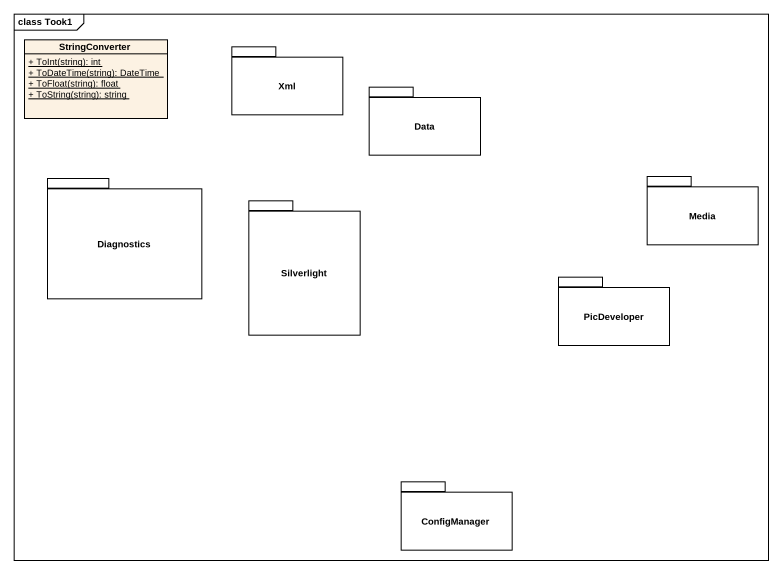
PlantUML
@startuml
mainframe class Took1
hide circle
hide empty members
skinparam classAttributeIconSize 0
class StringConverter {
  {static} + ToInt(string): int
  {static} + ToDateTime(string): DateTime
  {static} + ToFloat(string): float
  {static} + ToString(string): string
}
package Xml {
}
package Data {
}
package Diagnostics {
}
package Media {
}
package Silverlight {
}
package PicDeveloper {
}
package ConfigManager {
}
@enduml
